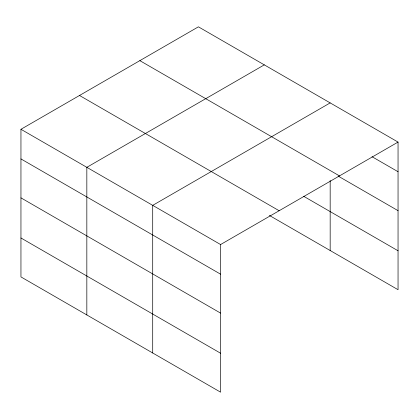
<?xml version="1.0" encoding="UTF-8"?>
<svg xmlns="http://www.w3.org/2000/svg" width="419" height="419" viewBox="0 0 419 419"><rect width="100%" height="100%" fill="white"/><g stroke="black" fill="none" stroke-linecap="round" stroke-linejoin="round"><path stroke-width="0.63" d="M220.588 313.119L220.588 244.544L20.95 129.288L20.95 276.912L220.588 392.174L220.588 313.119L20.95 197.857M269.359 215.418L398.05 289.712L398.05 142.088L198.412 26.826L20.95 129.288M264.295 64.866L86.833 167.322L86.833 314.947M330.172 102.901L152.71 205.357L152.71 352.981M220.588 244.544L398.05 142.088M372.03 156.706L398.05 171.727M139.852 60.64L339.49 175.901M338.091 176.048L398.05 210.663M303.707 196.312L398.05 250.777M79.51 95.474L279.148 210.736M20.95 158.921L220.588 274.183M20.95 237.976L220.588 353.233M330.172 180.531L330.172 250.525"/></g></svg>
